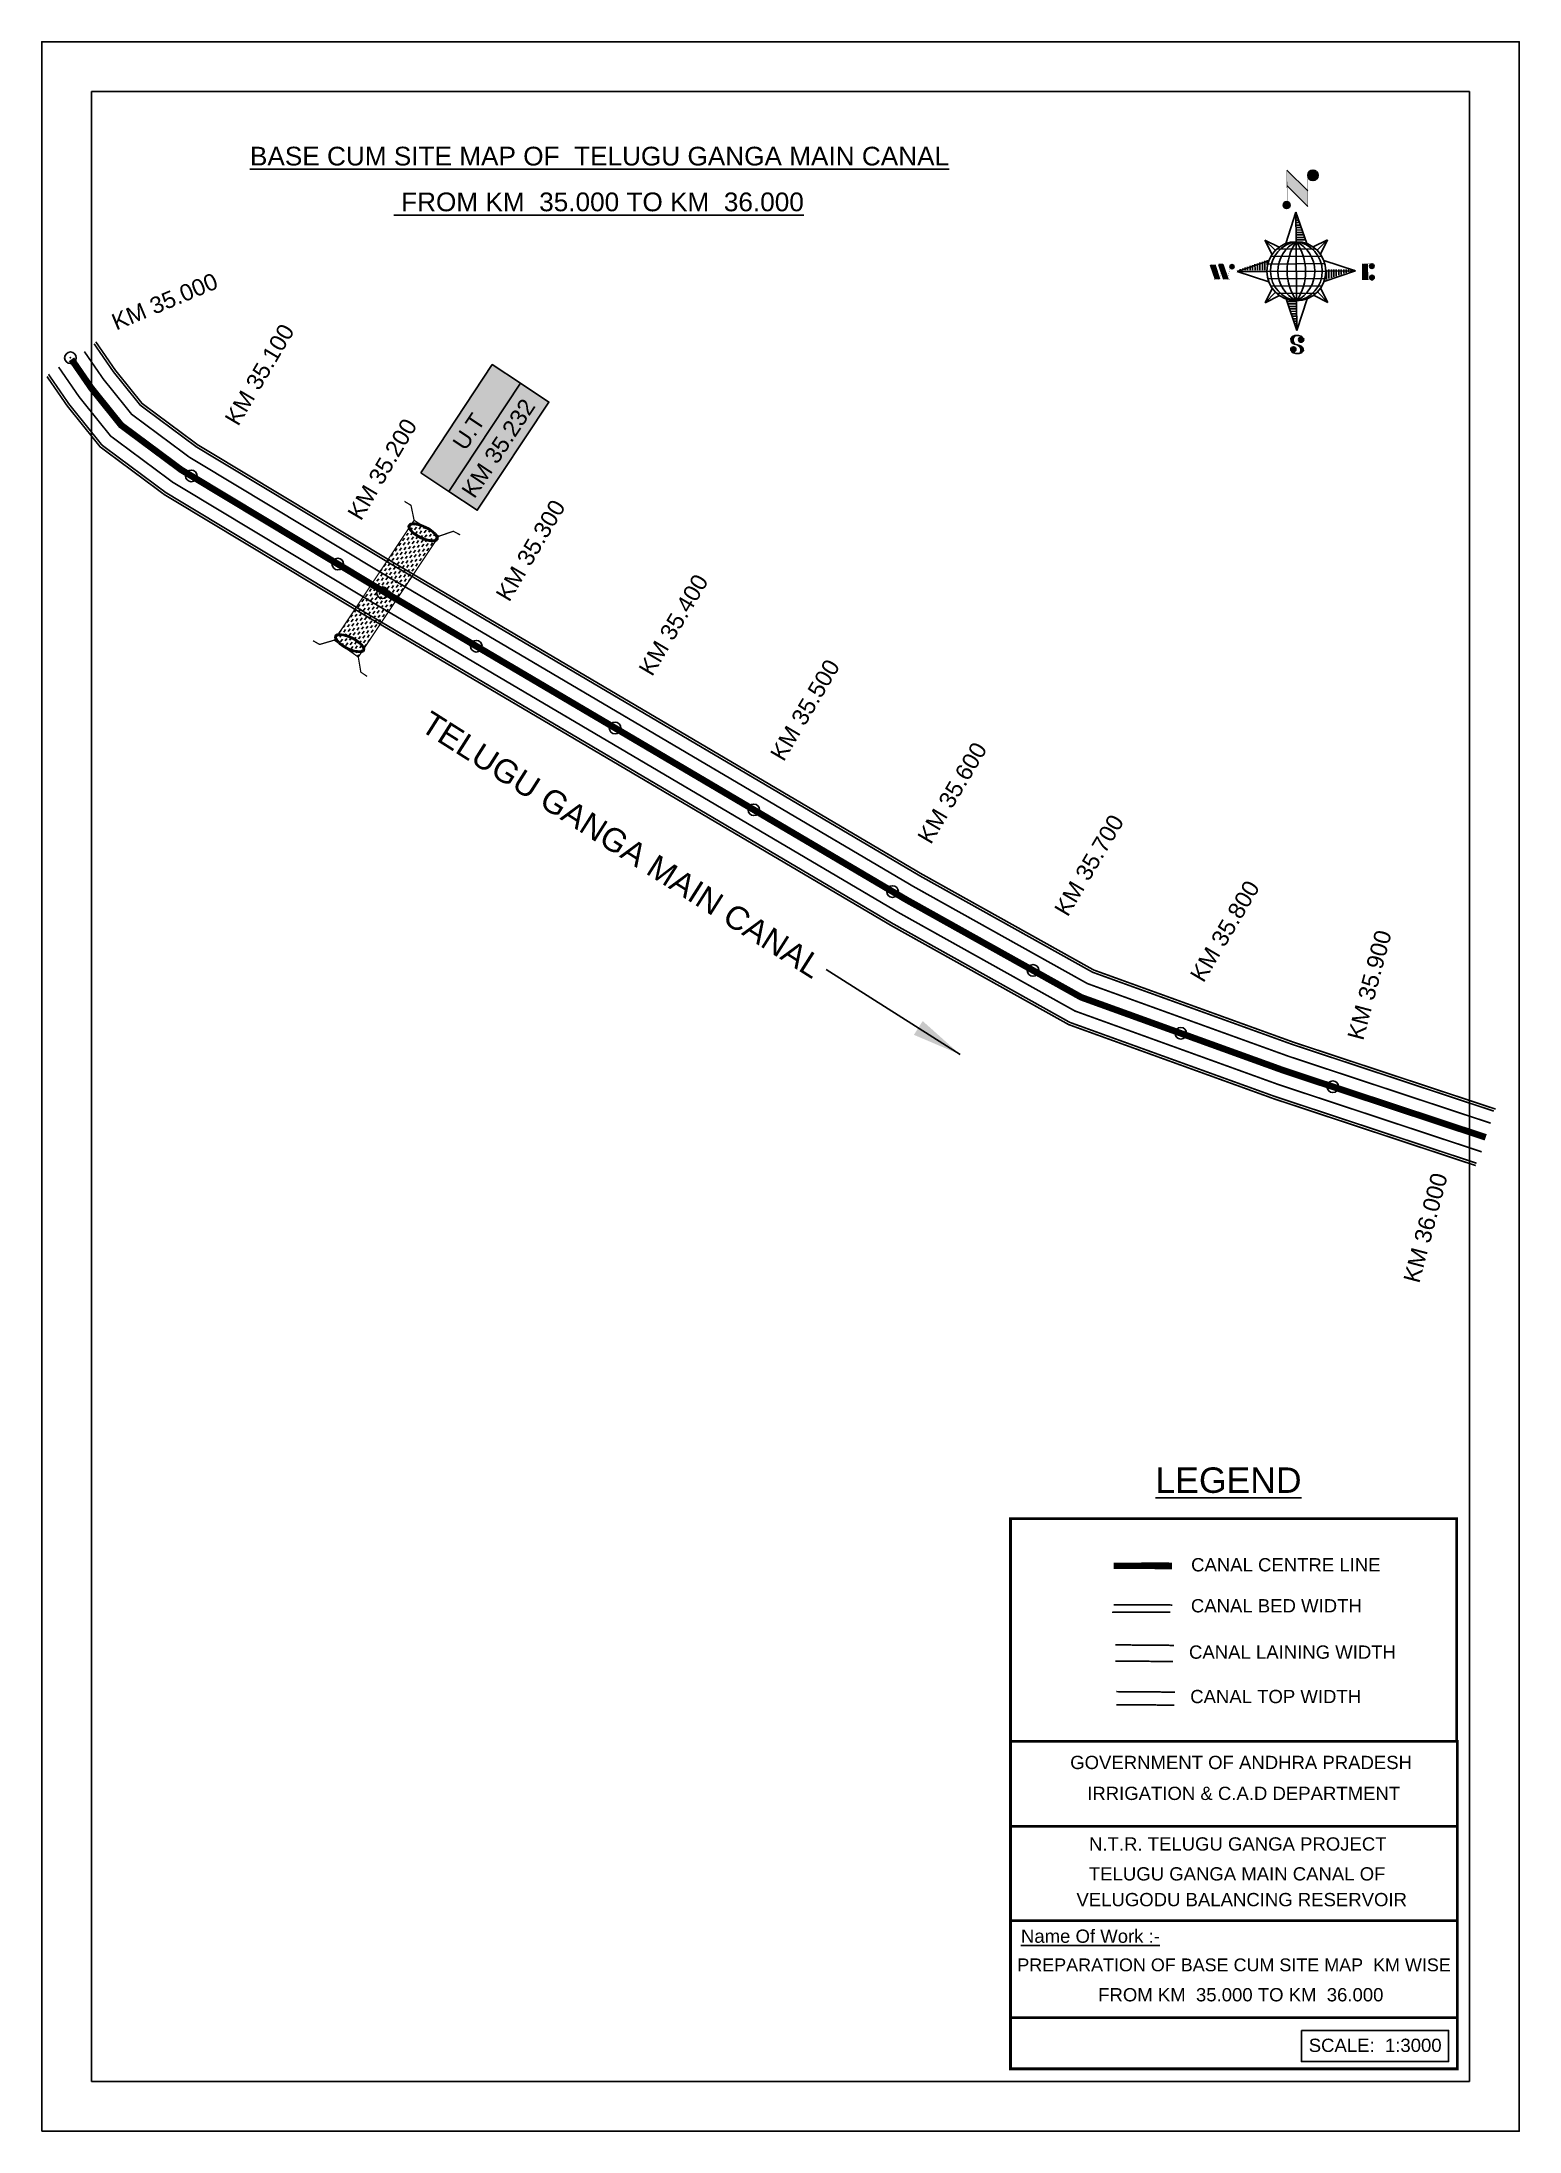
# Model space of a CAD drawing. Header units: inches. Extents: x 257615 to 258506, y 1726816 to 1728076.
import ezdxf

# ---------------------------------------------------------------- set-up
doc = ezdxf.new("R2010")
doc.units = ezdxf.units.IN
doc.header["$MEASUREMENT"] = 0
doc.header["$PDMODE"] = 32
doc.header["$PDSIZE"] = 7
doc.linetypes.add('ACAD_ISO02W100', pattern=[15, 12, -3])
for name, color, linetype in [('AQUADUCT', 1, 'Continuous'), ('bed with', 5, 'Continuous'), ('bord', 1, 'Continuous'), ('canal', 1, 'Continuous'), ('chainage', 7, 'Continuous'), ('FRAME 025', 7, 'Continuous'), ('laying', 4, 'Continuous'), ('lining', 4, 'Continuous'), ('STREAM', 4, 'Continuous'), ('Stu coo', 3, 'Continuous'), ('TEXT', 7, 'Continuous'), ('top of bund', 1, 'Continuous'), ('UT', 173, 'ACAD_ISO02W100'), ('V', 6, 'Continuous'), ('ZSTU', 7, 'Continuous')]:
    doc.layers.add(name, color=color, linetype=linetype)
doc.styles.get("Standard").update_dxf_attribs({"font": 'arial.ttf'})
doc.dimstyles.get("Standard").update_dxf_attribs({"dimtxt": 0.18, "dimasz": 0.18, "dimexe": 0.18, "dimexo": 0.0625, "dimgap": 0.09, "dimtad": 0, "dimtih": 1, "dimtoh": 1, "dimdec": 4, "dimzin": 0, "dimdsep": 46, "dimtxsty": 'Standard', "dimcen": 0.09, "dimadec": 0, "dimazin": 0, "dimtfac": 1, "dimtdec": 4, "dimtofl": 0, "dimtmove": 0, "dimatfit": 3, "dimfxl": 1, "dimtolj": 1, "dimtzin": 0, "dimarcsym": 0})
pattern_1 = [(267.2971131487395, (-8720374.9383359, 50637915.13839893), (10.53672553373347, -0.4974314379093613), [])]
pattern_2 = [(357.2971131487395, (-8720374.9383359, 50637915.13839893), (0.4974314379093601, 10.53672553373348), [])]

# ---------------------------------------------------------------- blocks, each defined once
blk = doc.blocks.new('GGF')
at = {"layer": 'STREAM'}
h = blk.add_hatch(dxfattribs=at)
h.set_pattern_fill('DASH', color=256, scale=10, angle=-6.082734917303942, style=0)
h.set_pattern_definition([(353.9172650826961, (-115347.3726237068, 1016.387648081312), (1.375417949938526, 1.110506849590268), [1.25, -1.25])])
h.paths.add_polyline_path([(406186.8358267642, 1485623.894007653), (406186.3350356966, 1485618.16585714), (406185.8342446289, 1485612.437706626), (406242.6024607782, 1485608.895201602), (406242.8636284556, 1485614.639267362), (406243.1247961327, 1485620.383333121)])
at = {"layer": 'laying', "linetype": 'ByBlock', "extrusion": (0, 0, -1)}
for centre in [(406188.8340515448, 1485618.100544371), (406240.8092758137, 1485614.964376942)]:
    blk.add_ellipse(centre, major_axis=(0.4022038884711088, -6.365555352701567), ratio=0.3887167828476952, dxfattribs=at)
at = {"layer": 'laying', "linetype": 'ByBlock'}
for points in [[(406189.2044231551, 1485612.238788546), (406189.1301593552, 1485612.234096231), (406189.0528622998, 1485612.245618227), (406188.8631006061, 1485612.324588027), (406188.7519765225, 1485612.394145026), (406188.5122836892, 1485612.610022701), (406188.3845252309, 1485612.755754402), (406187.9901122551, 1485613.318903608), (406187.7273521348, 1485613.85898441), (406187.2895556467, 1485615.151754198), (406187.1131680161, 1485615.903753204), (406186.8806331598, 1485617.489787864), (406186.8243655579, 1485618.323341603), (406186.8412834518, 1485619.932858505), (406186.9146281564, 1485620.708349793), (406187.1740924141, 1485622.067517512), (406187.3614922329, 1485622.65073727), (406187.7140922088, 1485623.356040432), (406187.8630650354, 1485623.567618286), (406188.1141012118, 1485623.821781273), (406188.2175726035, 1485623.889167762), (406188.3951326545, 1485623.961233407), (406188.4694103668, 1485623.970225642), (406188.6399464445, 1485623.94807565), (406188.7398646418, 1485623.913414563), (406188.9754422541, 1485623.761023998), (406189.1085637353, 1485623.642922326), (406189.3815283708, 1485623.318037364), (406189.5211763898, 1485623.111945711), (406189.9516964495, 1485622.33059618), (406190.2214699374, 1485621.608086816), (406190.6248590543, 1485619.961048005), (406190.7595287117, 1485619.037350996), (406190.8632364098, 1485617.186895084), (406190.8321935693, 1485616.26108243), (406190.6143732872, 1485614.607066808), (406190.4262052957, 1485613.879561222), (406190.055177624, 1485613.01905299), (406189.9016287614, 1485612.765040143), (406189.6325239488, 1485612.445281366), (406189.5169377527, 1485612.35368761), (406189.3392356181, 1485612.260876767), (406189.2716159608, 1485612.243034084), (406189.2044231551, 1485612.238788546)], [(406241.179647424, 1485609.102621116), (406241.1053836241, 1485609.097928802), (406241.0280865688, 1485609.109450798), (406240.838324875, 1485609.188420597), (406240.7272007914, 1485609.257977597), (406240.4875079581, 1485609.473855271), (406240.3597494998, 1485609.619586973), (406239.965336524, 1485610.182736179), (406239.7025764037, 1485610.722816981), (406239.2647799156, 1485612.015586769), (406239.088392285, 1485612.767585774), (406238.8558574287, 1485614.353620435), (406238.7995898268, 1485615.187174174), (406238.8165077207, 1485616.796691076), (406238.8898524253, 1485617.572182364), (406239.149316683, 1485618.931350083), (406239.3367165019, 1485619.514569841), (406239.6893164777, 1485620.219873002), (406239.8382893043, 1485620.431450857), (406240.0893254807, 1485620.685613844), (406240.1927968724, 1485620.753000333), (406240.3703569234, 1485620.825065977), (406240.4446346357, 1485620.834058213), (406240.6151707135, 1485620.811908221), (406240.7150889107, 1485620.777247134), (406240.950666523, 1485620.624856569), (406241.0837880042, 1485620.506754897), (406241.3567526398, 1485620.181869935), (406241.4964006587, 1485619.975778282), (406241.9269207185, 1485619.194428751), (406242.1966942063, 1485618.471919387), (406242.6000833233, 1485616.824880576), (406242.7347529806, 1485615.901183567), (406242.8384606787, 1485614.050727655), (406242.8074178382, 1485613.124915001), (406242.5895975561, 1485611.470899379), (406242.4014295646, 1485610.743393793), (406242.0304018929, 1485609.882885561), (406241.8768530303, 1485609.628872714), (406241.6077482177, 1485609.309113937), (406241.4921620216, 1485609.21752018), (406241.314459887, 1485609.124709338), (406241.2468402297, 1485609.106866655), (406241.179647424, 1485609.102621116)]]:
    blk.add_open_spline(points, degree=3, knots=[0, 0, 0, 0, 0.1890722348827286, 0.1890722348827286, 0.3781444697654573, 0.3781444697654573, 0.567216704648186, 0.567216704648186, 0.9642381621637766, 0.9642381621637766, 1.361259619679367, 1.361259619679367, 1.758281077194958, 1.758281077194958, 2.155302534710549, 2.155302534710549, 2.552323992226139, 2.552323992226139, 2.807761081817867, 2.807761081817867, 3.012439963152372, 3.012439963152372, 3.217118844486876, 3.217118844486876, 3.421797725821381, 3.421797725821381, 3.626476607155885, 3.626476607155885, 3.831155488490389, 3.831155488490389, 4.280922883927905, 4.280922883927905, 4.730690279365422, 4.730690279365422, 5.180457674802938, 5.180457674802938, 5.630225070240454, 5.630225070240454, 5.896844194109022, 5.896844194109022, 6.112115499412711, 6.112115499412711, 6.283185307179586, 6.283185307179586, 6.283185307179586, 6.283185307179586], dxfattribs=at)
at = {"layer": 'UT', "ltscale": 0.2, "const_width": 0.4999999999999999}
for points in [[(406181.0067191261, 1485605.627956516), (406181.2043290924, 1485608.621441158), (406185.8342446289, 1485612.437706626), (406186.3350356966, 1485618.16585714), (406186.8358267643, 1485623.894007653), (406182.485284513, 1485628.02592998), (406182.4731358847, 1485631.025905382)], [(406186.8358267643, 1485623.894007653), (406243.1247961327, 1485620.383333121)], [(406247.6637609265, 1485627.388723734), (406247.5913202798, 1485624.389598469), (406243.1247961327, 1485620.383333121), (406242.8636284556, 1485614.639267362), (406242.6024607783, 1485608.895201602), (406247.1217425518, 1485604.948545771), (406247.2591485833, 1485601.95169416)], [(406185.8342446289, 1485612.437706626), (406242.6024607783, 1485608.895201602)]]:
    blk.add_lwpolyline(points, dxfattribs=at)
blk = doc.blocks.new('*X3')
at = {"color": 0, "linetype": 'Continuous'}
for p, q in [((6321.563175437702, 239.2074203663178), (6322.581924588794, 240.2261695174094)), ((6321.571094283617, 239.3921159075293), (6322.524536642279, 240.3455582661906)), ((6321.579013129532, 239.5768114487408), (6322.467148695763, 240.4649470149719)), ((6321.586931975447, 239.7615069899523), (6322.409760749248, 240.5843357637531)), ((6321.594850821361, 239.9462025311638), (6322.352372802732, 240.7037245125344)), ((6321.602769667276, 240.1308980723753), (6322.294984856217, 240.8231132613157)), ((6321.610688513191, 240.3155936135868), (6322.322610836808, 241.0275159372032)), ((6321.618607359106, 240.5002891547983), (6322.339575221931, 241.2212570176224)), ((6321.670405508729, 239.1378737420482), (6322.639312535309, 240.1067807686281)), ((6321.756101028845, 239.046792566867), (6322.694551492757, 239.9852430307802)), ((6321.767025283511, 240.8254837745006), (6322.356539607053, 241.4149980980416)), ((6321.841796548961, 238.9557113916858), (6322.784401525116, 239.8983163678416)), ((6321.927492069076, 238.8646302165046), (6322.874251557474, 239.8113897049031)), ((6322.013187589191, 238.7735490413234), (6322.964101589832, 239.7244630419646)), ((6322.075863133939, 241.3110983202248), (6322.373503992176, 241.6087391784607)), ((6322.098883109306, 238.6824678661422), (6323.053951622191, 239.637536379026)), ((6322.184578629423, 238.591386690961), (6323.143801654548, 239.5506097160875)), ((6322.270274149538, 238.5003055157798), (6323.233651686906, 239.463683053149)), ((6322.405772691616, 238.4590273625623), (6323.316199320379, 239.3694539913255)), ((6322.536564177177, 238.4130421528257), (6323.436926723143, 239.3134046987925)), ((6322.667355662737, 238.3670569430892), (6323.557654125907, 239.2573554062594)), ((6322.798147148297, 238.3210717333527), (6323.67838152867, 239.2013061137264)), ((6322.928938633857, 238.2750865236161), (6323.799108931434, 239.1452568211934)), ((6323.059730119417, 238.2291013138795), (6323.919836334197, 239.0892075286604)), ((6323.190521604977, 238.183116104143), (6324.040563736961, 239.0331582361274)), ((6323.334898284248, 238.1507160881169), (6324.161291139725, 238.9771089435944)), ((6323.500484499982, 238.1395256085544), (6324.282018542488, 238.9210596510615)), ((6323.666070715716, 238.1283351289918), (6324.389078986148, 238.8513433994243)), ((6323.83165693145, 238.1171446494292), (6324.558435473549, 238.8439231915289)), ((6324.097210919775, 238.2059219424567), (6324.727791960951, 238.8365029836336)), ((6324.341779298861, 238.2737136262468), (6324.897148448353, 238.8290827757383)), ((6324.586347677948, 238.341505310037), (6325.066504935754, 238.821662567843)), ((6324.830916057034, 238.4092969938271), (6325.235861423155, 238.8142423599477)), ((6325.075484436121, 238.4770886776172), (6325.405217910557, 238.8068221520524)), ((6325.401209342145, 238.6260368883443), (6325.574574397958, 238.7994019441571))]:
    blk.add_line(p, q, dxfattribs=at)
blk = doc.blocks.new('*X2')
at = {"color": 0, "linetype": 'Continuous'}
for p, q in [((6324.425409812192, 240.3018877878409), (6324.530098087213, 240.4065760628617)), ((6324.560821561592, 240.2605228419445), (6324.762767368324, 240.4624686486762)), ((6324.696233310992, 240.2191578960481), (6324.995436649435, 240.5183612344908)), ((6324.831645060392, 240.1777929501517), (6325.228105930546, 240.5742538203053)), ((6324.967056809793, 240.1364280042552), (6325.451206401633, 240.6205775960956)), ((6325.102468559193, 240.0950630583588), (6325.626700194168, 240.619294693334)), ((6325.231508829004, 240.0473266328736), (6325.802193986703, 240.6180117905725)), ((6325.335045025791, 239.9740861343645), (6325.976788801136, 240.6158299097086)), ((6325.438581222579, 239.9008456358553), (6326.100204563527, 240.5624689768027)), ((6325.542117419366, 239.8276051373462), (6326.223620325917, 240.5091080438968)), ((6325.645653616154, 239.754364638837), (6326.347036088308, 240.455747110991)), ((6325.749189812941, 239.6811241403279), (6326.470451850699, 240.4023861780851)), ((6325.852726009729, 239.6078836418188), (6326.593867613089, 240.3490252451792)), ((6325.951486090436, 239.5298670272285), (6326.71728337548, 240.2956643122733)), ((6326.036566250415, 239.4381704919113), (6326.840699137871, 240.2423033793674)), ((6326.121646410395, 239.346473956594), (6326.964114900262, 240.1889424464615)), ((6326.206726570374, 239.2547774212767), (6327.055858370612, 240.1039092215148)), ((6326.291806730354, 239.1630808859595), (6327.135785134496, 240.0070592901021)), ((6326.376886890333, 239.0713843506422), (6327.21571189838, 239.9102093586895)), ((6326.461967050313, 238.9796878153249), (6327.295638662264, 239.8133594272769)), ((6326.547047210292, 238.8879912800077), (6327.375565426148, 239.7165094958642)), ((6326.632127370272, 238.7962947446904), (6327.455492190032, 239.6196595644516)), ((6326.717207530251, 238.7045982093731), (6327.535418953916, 239.5228096330389)), ((6326.788410008449, 236.4777036487165), (6327.354219516036, 237.0435131563033)), ((6326.792225928501, 238.6028399123283), (6327.6153457178, 239.4259597016263)), ((6326.838137672734, 238.4719749612643), (6327.695272481684, 239.3291097702136)), ((6326.884049416966, 238.3411100102004), (6327.775199245568, 239.2322598388009)), ((6326.916746160023, 236.7828164955863), (6327.582476853365, 237.4485471889285)), ((6326.9299611612, 238.2102450591364), (6327.853734496604, 239.1340183945408)), ((6326.975872905432, 238.0793801080725), (6327.849127438164, 238.952634640804)), ((6327.003134980726, 237.9298654880686), (6327.844520379724, 238.7712508870673)), ((6327.012515933215, 237.7624697452613), (6327.839913321284, 238.5898671333306)), ((6327.021896885704, 237.5950740024541), (6327.835306262844, 238.4084833795939)), ((6327.031277838193, 237.4276782596467), (6327.830699204404, 238.2270996258572)), ((6327.040658790683, 237.2602825168395), (6327.826092145964, 238.0457158721205)), ((6327.045082311595, 237.087929342456), (6327.810734190693, 237.8535812215537))]:
    blk.add_line(p, q, dxfattribs=at)
blk = doc.blocks.new('H')
at = {"layer": 'bord', "extrusion": (0.0004278845142637609, 0.00479197890903182, 0.9999884268595202)}
h = blk.add_hatch(dxfattribs=at)
h.set_pattern_fill('LINE', color=8, scale=84.38768555040302, angle=-2.702886851260515, style=0)
h.set_pattern_definition(pattern_2)
h.paths.add_polyline_path([(-492.4668010775931, 785.5898788240738, -0.090992046448718), (-447.9625593584497, 775.2324968557805), (-486.4976985411486, 912.0312741750386)])
h = blk.add_hatch(dxfattribs=at)
h.set_pattern_fill('LINE', color=8, scale=84.38768555040302, angle=-92.70288685126052, style=0)
h.set_pattern_definition(pattern_1)
h.paths.add_polyline_path([(-624.8772989658173, 665.1175860036165, -0.09099204644210665), (-614.5199170010164, 709.6218277204316), (-751.3186943142209, 671.0866885515861)])
h = blk.add_hatch(dxfattribs=at)
h.set_pattern_fill('LINE', color=8, scale=84.38768555040302, angle=-92.70288685126052, style=0)
h.set_pattern_definition(pattern_1)
h.paths.add_polyline_path([(-245.5531129193259, 647.210278397426), (-371.9945082624909, 653.17938094493, -0.09099204644878103), (-382.3518902289215, 608.6751392250881)])
h = blk.add_hatch(dxfattribs=at)
h.set_pattern_fill('LINE', color=8, scale=84.38768555040302, angle=-2.702886851260515, style=0)
h.set_pattern_definition(pattern_2)
h.paths.add_polyline_path([(-504.4050061509479, 532.7070881242398, -0.090992046448718), (-548.909247870557, 543.064470092766), (-510.3741086877417, 406.2656927765347)])
at = {"layer": 'bord', "extrusion": (0.0004278845142637604, 0.00479197890903182, 0.9999884268595203)}
for p, q in [((-516.2384251924814, 1087.08582315594, -1217.145331720205), (-431.5311611755169, 993.9857607749291, -1216.735438367611)), ((-519.3860571105615, 1020.408509141766, -1216.824464901347), (-434.678793075087, 927.3084467682056, -1216.414571548796)), ((-538.2690597721958, 773.6536562892143, -1215.633927328097), (-487.0181812191731, 906.212239655666, -1216.291082326422)), ((-487.0181812191731, 906.212239655666, -1216.291082326422), (-492.9870239489828, 779.7722960542887, -1215.682623766277)), ((-487.0181812191731, 906.212239655666, -1216.291082326422), (-448.4827650671941, 769.4150330077391, -1215.652034309381)), ((-626.736305744329, 793.7732813858893, -1215.692487060367), (-566.811349663476, 760.1895317081362, -1215.557193835181)), ((-626.736305744329, 793.7732813858893, -1215.692487060367), (-584.1428260545363, 746.9596384149045, -1215.486379775655)), ((-598.946746484784, 730.9517588270828, -1215.4033350249), (-626.736305744329, 793.7732813858893, -1215.692487060367)), ((-421.3357812265749, 753.3219341966324, -1215.586531535218), (-358.5136001041974, 781.1110481221694, -1215.746578873753)), ((-358.5136001041974, 781.1110481221694, -1215.746578873753), (-405.3276889660046, 738.5181495659053, -1215.522440984547)), ((-358.5136001041974, 781.1110481221694, -1215.746578873753), (-392.0976094479556, 721.1868434431963, -1215.445049781629)), ((-864.6667208376457, 700.9117660832126, -1215.145683569252), (-846.8602190883248, 637.7003116968554, -1214.850391321915)), ((-846.885899517627, 700.0723706756253, -1215.149269383754), (-829.079397758178, 636.8609162860084, -1214.853977136408)), ((-829.1050781964441, 699.2329752675723, -1215.152855198257), (-811.2985764592304, 636.0215208844747, -1214.857562950931)), ((-829.1050781964441, 699.2329752675723, -1215.152855198257), (-811.3242568973801, 698.393579858588, -1215.156441012743)), ((-811.3242568973801, 698.393579858588, -1215.156441012743), (-793.5177551378147, 635.1821254740935, -1214.861148765422)), ((-751.8386587080895, 665.2704204607289, -1215.023166955395), (-615.0399729244527, 703.8051171880215, -1215.266361263119)), ((-751.8386587080895, 665.2704204607289, -1215.023166955395), (-625.3972626964678, 659.3013864478562, -1215.048666080719)), ((-619.2784603905748, 614.0198538512923, -1214.834293591338), (-751.8386587080895, 665.2704204607289, -1215.023166955395)), ((-246.0730746499612, 641.3942844460253, -1215.12516345687), (-382.8717604242847, 602.859587718267, -1214.881969149149)), ((-378.6332729603746, 692.6448510554619, -1215.314036820931), (-246.0730746499612, 641.3942844460253, -1215.12516345687)), ((-372.5144706616993, 647.363318458898, -1215.099664331546), (-246.0730746499612, 641.3942844460253, -1215.12516345687)), ((-213.4791469212505, 669.2951450282708, -1215.272811938016), (-216.710715676134, 600.8397693103179, -1214.943388670676)), ((-197.1518122339039, 599.9164343632292, -1214.947333066632), (-193.9202434780891, 668.3718100786209, -1215.276756333961)), ((-639.398133254319, 525.5536567845847, -1214.401751538512), (-605.8141239105607, 585.4778614635579, -1214.703280630637)), ((-639.398133254319, 525.5536567845847, -1214.401751538512), (-592.5840443923953, 568.1465553403832, -1214.625889427719)), ((-576.5759521321743, 553.3427707091905, -1214.561798877043), (-639.398133254319, 525.5536567845847, -1214.401751538512)), ((-510.8935521394596, 400.4524652508553, -1213.857248085843), (-549.4289682914387, 537.2496718976181, -1214.496296102879)), ((-371.1754276144202, 512.8914235194679, -1214.455843351893), (-431.1003836950404, 546.475173198618, -1214.591136577086)), ((-371.1754276144202, 512.8914235194679, -1214.455843351893), (-413.7689073036308, 559.7050664918497, -1214.661950636613)), ((-398.9649868734996, 575.7129460782744, -1214.74499538736), (-371.1754276144202, 512.8914235194679, -1214.455843351893)), ((-459.6426735860878, 533.0110486173071, -1214.514403084168), (-510.8935521394596, 400.4524652508553, -1213.857248085843)), ((-504.9247094094171, 526.8924088519998, -1214.465706645989), (-510.8935521394596, 400.4524652508553, -1213.857248085843))]:
    blk.add_line(p, q, dxfattribs=at)
at = {"layer": 'bord', "color": 8, "linetype": 'ByBlock', "extrusion": (0.0004278845142637604, 0.00479197890903182, 0.9999884268595203)}
for p, q in [((-386.4701403837535, 711.3830894059502, -1215.400477790083), (-605.4730712235323, 721.7215742594562, -1215.35631111762)), ((-410.8462962137419, 744.2142448802479, -1215.547375515144), (-578.1125475389999, 752.110393114388, -1215.51364266185)), ((-492.9872379411827, 779.772306161467, -1215.682623723144), (-504.9247094094171, 526.8924088519998, -1214.465706645989)), ((-372.5145726100891, 647.3634304928128, -1215.099664824794), (-625.3973747401615, 659.3012845208868, -1215.048665544341)), ((-378.0217974673142, 615.9429816137999, -1214.946740470406), (-622.87451776542, 627.5017590741627, -1214.897360629442)), ((-375.037429585529, 679.1629559395369, -1215.250969739694), (-619.8901498829364, 690.7217333998997, -1215.201589898729)), ((-392.4388761268347, 584.9431407540105, -1214.792019251512), (-611.441806967312, 595.2816256079823, -1214.747852579053)), ((-419.7993998112506, 554.5543218990788, -1214.634687707282), (-587.06565113744, 562.4504701336846, -1214.600954853988))]:
    blk.add_line(p, q, dxfattribs=at)
at = {"layer": 'bord', "extrusion": (0.0004278845142637604, 0.00479197890903182, 0.9999884268595203)}
for points, const_width, elevation in [([(-522.0131121619479, 959.550775259228), (-515.7175743466119, 1092.906934415961)], 1.60540055982536, -1212.142843617219), ([(-434.158262363472, 933.1277235058805), (-427.8627245295095, 1066.483882669366)], 1.60540055982536, -1212.142843617219), ([(-870.0736340994383, 707.00824508073), (-846.3658724653925, 705.889038352192)], 0.6421602239301444, -1212.142843617219), ([(-828.5594987093612, 642.6768581911618), (-855.2307305332708, 643.935965762368)], 0.6421602239301444, -1212.142843617219), ([(-828.5594987093612, 642.676858191162), (-820.953748198869, 677.9586989512691)], 0.6421602239301444, -1212.142843617223), ([(-810.7786774830411, 641.8374531447001), (-784.1074456587239, 640.5783455765209)], 0.6421602239301444, -1212.142843617222), ([(-792.9978562549747, 640.9980480956772), (-781.589230506466, 693.9208092413096)], 0.6421602239301444, -1212.142843617218), ([(-222.7385766651839, 675.5731321041832), (-173.8413183107752, 673.2647682324088)], 0.7063762463231584, -1212.142843617221), ([(-194.785239975681, 644.8497587676384), (-185.0057882997701, 644.3880859934699)], 0.7063762463231584, -1212.14284361722), ([(-177.0730277270245, 604.8086065300355), (-225.9702860934822, 607.1169704015771)], 0.7063762463231584, -1212.142843617222)]:
    blk.add_lwpolyline(points, dxfattribs=dict(at, const_width=const_width, elevation=elevation))
for points, const_width, elevation in [([(-413.6616245851993, 1073.140134249887, 1), (-397.6117714248124, 1057.729118476532, 1)], 22.25077962579039, -1212.14284361722), ([(-530.3419430367337, 949.5474510251247, 1), (-519.6420409089901, 939.2734405104861, 1)], 14.83385308386026, -1212.142843617223), ([(-775.9087905502321, 696.5833098740303, 1), (-769.4888492682775, 690.418903565154, 1)], 8.900311850316152, -1212.142843617216), ([(-177.8339587833615, 666.8757400336997, 1), (-170.7720233739972, 660.0948930920731, 1)], 9.790343035347762, -1212.142843617223), ([(-180.1423226412179, 617.9784816729323, 1), (-173.0803872516442, 611.1976347345654, 1)], 9.790343035347762, -1212.142843617219), ([(-489.8397168474219, 361.7280028313068, 1), (-498.0671858660056, 369.1142257457323, 1)], 11.05656073458609, -1212.142843617215), ([(-525.1949096693778, 321.5505605205689, 1), (-533.4223786795214, 328.9367834347616, 1)], 11.05656073458609, -1212.142843617218)]:
    blk.add_lwpolyline(points, format="xyb", close=True, dxfattribs=dict(at, const_width=const_width, elevation=elevation))
for points, elevation in [([(-537.0436544864716, 317.3909783906986), (-530.686771839954, 310.4778530870033), (-519.7848077441001, 306.8033377354246), (-504.8555995545785, 306.8996049665207), (-493.8614930827366, 309.9751672386152), (-486.3299612487816, 317.6739007300386), (-486.5193926708707, 325.7780890813514), (-490.6180678635317, 333.2605072774198), (-493.5031616341619, 336.2254691210802), (-502.816804350885, 340.8534958871466), (-522.4580017436219, 347.2728260433129), (-530.4257294404489, 351.5824209563287), (-533.6858260648524, 354.5525017987891), (-537.4013079778782, 362.629807892173), (-536.9549017110166, 373.3508360361672), (-530.0284934418471, 380.6827556172281), (-520.0052991440441, 384.0716307398478), (-503.5000552259427, 384.2213990291513), (-492.5323047870551, 379.8708521119993), (-487.1463343054379, 373.2710396641844)], -1212.142843617219), ([(-522.4539065143929, 347.5728294925347), (-526.1949835211592, 353.7751140225195), (-527.7518298353394, 360.6227161141025), (-527.9156661629893, 370.6019260344024), (-525.8991041315983, 375.4503632916039), (-521.3202371541029, 381.1640017041664), (-514.5251386848048, 384.3718976443916)], -1212.142843617221), ([(-504.8555995545785, 306.8996049665207), (-499.0047943263154, 312.3708361831504), (-496.9585419834797, 319.3942984564654), (-497.4612851235933, 326.5275708001649), (-501.2415295758961, 335.3559093211365), (-509.2361390522836, 343.1915685721062)], -1212.142843617219)]:
    blk.add_lwpolyline(points, dxfattribs=dict(at, elevation=elevation))
for centre, radius in [((-405.6366979898718, 1065.434626361347, -1212.142843617228), 22.25077962579068), ((-524.9919919744626, 944.4104457636145, -1212.142843617225), 14.83385308386045), ((-498.4359036135794, 659.1484834742021, -1212.142843617229), 126.5822129822759), ((-772.6988199003781, 693.5011067149355, -1212.142843617225), 8.900311850316273), ((-174.3029910778062, 663.4853165630027, -1212.142843617225), 9.7903430353479), ((-176.6113549475952, 614.5880582008385, -1212.142843617227), 9.7903430353479), ((-493.9534513636986, 365.4211142832808, -1212.142843617226), 11.05656073458623), ((-529.3086441806488, 325.2436719765011, -1212.142843617227), 11.05656073458623)]:
    blk.add_circle(centre, radius, dxfattribs=at)
at = {"layer": 'bord', "color": 8, "linetype": 'ByBlock', "extrusion": (0.0004278845142637604, 0.00479197890903182, 0.9999884268595203)}
for centre, radius, start, end in [((-481.5018944916621, 658.3490694805806, -1212.142843617225), 127.7124113124745, 94.925359787212, 259.6690604518324), ((-436.7958279077627, 656.2386032006533, -1212.142843617224), 140.8227119427793, 113.2864437035868, 241.3079765329169), ((-315.8862391595549, 650.5307512261786, -1212.142843617227), 222.3100112361417, 142.5891607921548, 212.0052594442485), ((-560.0761933124097, 662.0583738566748, -1212.142843617224), 140.8227119427793, 293.2864437035868, 61.30797653291689), ((-680.9857820597445, 667.7662258302183, -1212.142843617228), 222.3100112361417, 322.5891607921548, 32.00525944424854), ((-515.3701267285685, 659.9479075753505, -1212.142843617227), 127.7124113124745, 274.925359787212, 79.66906045183244)]:
    blk.add_arc(centre, radius, start, end, dxfattribs=at)
at = {"layer": 'bord', "extrusion": (0.0004278845142637604, 0.00479197890903182, 0.9999884268595203)}
for points in [[(-515.7175743148887, 1092.906934417125, -1212.142843617227), (-431.0104934413977, 999.8058030862261, -1212.142843617227), (-518.8653432401063, 1026.22885483189, -1212.142843617227), (-434.1582623484545, 933.1277235084416, -1212.142843617227)], [(-864.1466936911305, 706.7284433981881, -1212.142843617225), (-846.3658724649268, 705.889038353589, -1212.142843617225), (-846.34031992468, 643.5162632348297, -1212.142843617225), (-828.5594986876497, 642.6768581867381, -1212.142843617225)], [(-828.5850512369768, 705.049633307593, -1212.142843617229), (-810.804230031204, 704.2102282608984, -1212.142843617229), (-810.778677482168, 641.8374531481927, -1212.142843617229), (-792.9978562541016, 640.9980480994025, -1212.142843617229)], [(-193.4002216503151, 674.1881137788835, -1212.142843617225), (-196.6319310673212, 605.7319520774413, -1212.142843617225), (-212.9591249906118, 675.1114593302475, -1212.142843617225), (-216.1908344065701, 606.6552976257785, -1212.142843617225)]]:
    blk.add_solid(points, dxfattribs=at)
at = {"layer": 'bord', "extrusion": (0.0004278845142637604, 0.00479197890903182, 0.9999884268595203), "xscale": 7.977342409717546, "yscale": 7.977342408231451, "zscale": 7.977342408476333, "rotation": 138.0840426661453}
for name, p in [('*X2', (38300.50170925955, -31929.38484708802, -1212.14284361722)), ('*X3', (38314.39702652739, -31950.87734303279, -1212.142843617221))]:
    blk.add_blockref(name, p, dxfattribs=at)

msp = doc.modelspace()

# ---------------------------------------------------------------- hatches: boundary and pattern name
at = {"layer": 'ZSTU'}
h = msp.add_hatch(color=135, dxfattribs=at)
h.set_gradient(color1=(141, 177, 78), color2=(107, 135, 59), one_color=1, tint=0.3799999952316284, name='CYLINDER')
h.paths.add_polyline_path([(257843.5123713498, 1727816.351136894), (257860.5784667128, 1727805.057588767), (257903.7390983896, 1727870.351812617), (257886.6730030273, 1727881.645360745)])
h.paths.add_polyline_path([(257871.1014248104, 1727825.167673517), (257886.3265228091, 1727848.174878289), (257873.6041557743, 1727856.593949045), (257858.3790577758, 1727833.586744273)], flags=24)
h = msp.add_hatch(color=252, dxfattribs=at)
h.set_gradient(color1=(167, 88, 159), color2=(127, 67, 121), one_color=1, tint=0.3799999952316284, name='CYLINDER')
h.paths.add_polyline_path([(257920.8051937514, 1727859.058264489), (257903.7390983895, 1727870.351812617), (257860.5784667128, 1727805.057588766), (257877.6445620756, 1727793.764040638)])
h.paths.add_polyline_path([(257876.7241141889, 1727796.651580575), (257916.8299848974, 1727857.257034806), (257904.0478884402, 1727865.715631716), (257863.9420177317, 1727805.110177486)], flags=24)

# ---------------------------------------------------------------- linework, layer by layer
at = {"linetype": 'ByBlock'}
for points in [[(257615.0011664813, 1726816.310210743), (257615.0011664813, 1728076.310210743), (258506.0011664813, 1728076.310210743), (258506.0011664813, 1726816.310210743)], [(258476.0011664813, 1728046.310210743), (258476.0011664813, 1726846.310210743), (257645.0011664813, 1726846.310210743), (257645.0011664813, 1728046.310210743)]]:
    msp.add_lwpolyline(points, close=True, dxfattribs=at)
for p in [(257632.2826770546, 1727885.744561465), (257705.1610706255, 1727814.540817039), (257793.503645761, 1727761.375116356), (257877.0546724929, 1727711.824683378), (257960.736410708, 1727662.493696267), (258044.418148923, 1727613.162709156), (258128.099887138, 1727563.831722046), (258212.8149027616, 1727516.302029739), (258301.9368752482, 1727478.384544665), (258393.5702531793, 1727446.166852538)]:
    msp.add_point(p)
at = {"color": 2}
msp.add_point((257820.466283529, 1727744.050652704), dxfattribs=at)
at = {"layer": 'bed with', "const_width": 1}
for points in [[(257640.6620526596, 1727889.533942836), (257652.0763163038, 1727872.969525686), (257669.2054747782, 1727851.671867396), (257704.0479317861, 1727825.773191809), (257822.2295869163, 1727754.649948081), (258140.8916815045, 1727566.796349242), (258245.6188555951, 1727508.361916699), (258367.0184422345, 1727464.485731679), (258488.7806474244, 1727424.193423925)], [(257625.1572071178, 1727880.135508041), (257637.5522507542, 1727862.147779723), (257656.5510922798, 1727838.525438012), (257693.9586352719, 1727810.720113599), (257812.9669801417, 1727739.099357327), (258131.8848855535, 1727551.094956166), (258238.0837114629, 1727491.83938871), (258361.0981248235, 1727447.379573729), (258483.3726377918, 1727406.917738307)], [(258296.7158735674, 1727133.623966326), (258293.5681781631, 1727133.666171788), (258261.4089374053, 1727133.643596819)], [(258295.5954194124, 1727129.218708406), (258293.5400990354, 1727129.246266902), (258260.747764161, 1727129.223247516), (258260.5113108021, 1727129.232414761)]]:
    msp.add_lwpolyline(points, dxfattribs=at)
at = {"layer": 'canal', "color": 6, "const_width": 4}
for points in [[(258296.5592058649, 1727157.240651522), (258293.9576979738, 1727157.275533501), (258261.3627337381, 1727157.252652664)], [(258261.3627337381, 1727157.252652664), (258296.5592058649, 1727157.240651522)]]:
    msp.add_lwpolyline(points, dxfattribs=at)
at = {"layer": 'FRAME 025', "lineweight": -3, "const_width": 1.636994106223717}
for points in [[(258199.2018984396, 1727185.712970277), (258468.310063614, 1727185.712970277), (258468.310063614, 1727051.484616348), (258199.2018984396, 1727051.484616348)], [(258199.2018984397, 1727051.484616348), (258468.67559884, 1727051.484616348), (258468.67559884, 1726853.938716579), (258199.2018984397, 1726853.938716579)]]:
    msp.add_lwpolyline(points, close=True, dxfattribs=at)
for points in [[(258199.2018984397, 1727000.194374308), (258468.67559884, 1727000.194374308)], [(258199.2018984397, 1726943.330579397), (258468.67559884, 1726943.330579397)], [(258199.2018984397, 1726884.700076271), (258468.67559884, 1726884.700076271)]]:
    msp.add_lwpolyline(points, dxfattribs=at)
at = {"layer": 'lining', "const_width": 1}
for points in [[(257646.567051967, 1727894.182454854), (257658.0945755095, 1727877.453674565), (257674.4490034378, 1727857.119282887), (257708.2285795129, 1727832.010655157), (257826.0676836461, 1727761.093563035), (258144.6237792742, 1727573.302451346), (258248.7411528874, 1727515.208268075), (258369.4716124324, 1727471.573918675), (258490.6677940402, 1727431.468913674)], [(257619.007113839, 1727875.842677205), (257631.5339915485, 1727857.663630843), (257651.3075636202, 1727833.078022521), (257689.777987545, 1727804.482650251), (257809.1288834119, 1727732.655742374), (258128.1527877837, 1727544.588854063), (258234.9614141705, 1727484.993037333), (258358.6449546256, 1727440.291386733), (258480.2836055822, 1727400.039964286)], [(258262.429895798, 1727109.586952658), (258287.1377708738, 1727109.402615876), (258297.8180472874, 1727109.279977191)], [(258262.3918497744, 1727099.824105266), (258289.2431618352, 1727099.619087736), (258297.2859299894, 1727099.526669739)]]:
    msp.add_lwpolyline(points, dxfattribs=at)
at = {"layer": 'top of bund', "const_width": 1}
for points in [[(257647.5489896318, 1727895.401036976), (257659.2982273507, 1727878.350504341), (257675.4977091698, 1727858.208765985), (257709.0647090583, 1727833.258147826), (257826.835302992, 1727762.382286025), (258145.3701988281, 1727574.603671767), (258249.3656123459, 1727516.57753835), (258369.962246472, 1727472.991556074), (258491.831917359, 1727432.663686866)], [(257618.1352850086, 1727874.464304778), (257630.3303397073, 1727856.766801067), (257650.2588578882, 1727831.988539423), (257688.9418579997, 1727803.235157582), (257808.361264066, 1727731.367019383), (258127.4063682298, 1727543.287633642), (258234.3369547121, 1727483.623767058), (258358.154320586, 1727438.873749334), (258479.7790243599, 1727398.626942147)], [(258262.9558032675, 1727081.378918092), (258287.5382692872, 1727081.199009469), (258298.3752020155, 1727081.074577209)], [(258297.9466179418, 1727073.21980962), (258290.0311074354, 1727073.310769174), (258263.097713263, 1727073.513210828)]]:
    msp.add_lwpolyline(points, dxfattribs=at)
at = {"layer": 'V', "color": 6, "const_width": 4}
msp.add_lwpolyline([(257632.9029938138, 1727884.844355732), (257644.814283529, 1727867.558652704), (257662.878283529, 1727845.098652704), (257699.003283529, 1727818.246652704), (257817.598283529, 1727746.874652704), (258136.388283529, 1727558.945652704), (258241.851283529, 1727500.100652704), (258364.058283529, 1727455.932652704), (258485.8074272858, 1727415.644667106)], dxfattribs=at)
at = {"layer": 'V', "color": 0}
msp.add_lwpolyline([(258374.7012688309, 1726877.078200199), (258463.411403205, 1726877.078200199), (258463.411403205, 1726858.325723896), (258374.7012688309, 1726858.325723896)], close=True, dxfattribs=at)
at = {"layer": 'ZSTU', "color": 135}
msp.add_lwpolyline([(257843.51237135, 1727816.351136894), (257886.6730030273, 1727881.645360745), (257903.7390983894, 1727870.351812617), (257860.5784667128, 1727805.057588766)], close=True, dxfattribs=at)
at = {"layer": 'ZSTU', "color": 252}
msp.add_lwpolyline([(257860.5784667128, 1727805.057588766), (257903.7390983894, 1727870.351812617), (257920.8051937514, 1727859.058264489), (257877.6445620756, 1727793.764040638)], close=True, dxfattribs=at)

# ---------------------------------------------------------------- block references
at = {"layer": 'AQUADUCT', "color": 1, "xscale": 0.1408039184319789, "yscale": 0.1408039187081158, "zscale": 0.1408039184379445, "rotation": 3.078330572322649}
msp.add_blockref('H', (258446.7046603823, 1727849.864789298, 170.8847861942989), dxfattribs=at)
at = {"layer": 'laying', "color": 6, "linetype": 'ByBlock', "xscale": 1.539389527109647, "yscale": 1.539389526937157, "zscale": 1.539389526941385, "rotation": 59.89250726317009}
msp.add_blockref('GGF', (1922547.538858281, 39604.16048061266), dxfattribs=at)

# ---------------------------------------------------------------- texts
at = {"layer": 'chainage', "color": 0}
for s, rotation, p in [('KM 35.000', 22.65501474167317, (257659.8614665788, 1727902.110360569)), ('KM 35.100', 59.43043392507797, (257733.4185388124, 1727844.008704551)), ('KM 35.200', 59.43043392507797, (257807.437869904, 1727786.963860298)), ('KM 35.300', 59.43043392507797, (257896.8958826833, 1727737.997075915)), ('KM 35.400', 59.43043392507797, (257983.05936062, 1727693.077451989)), ('KM 35.500', 59.43043392507797, (258062.3747696755, 1727641.751305385)), ('KM 35.600', 59.43043392507797, (258151.1525698641, 1727591.788773288)), ('KM 35.700', 59.43043392507797, (258233.7057415421, 1727548.141458864)), ('KM 35.800', 59.43043392507797, (258315.5648742011, 1727508.387205607)), ('KM 35.900', 75.15121522646326, (258411.853505941, 1727473.586954636)), ('KM 36.000', 75.15121522646326, (258445.6523760788, 1727327.176875656))]:
    msp.add_text(s, height=9.999999999999988, rotation=rotation, dxfattribs=at).set_placement(p)
at = {"layer": 'chainage', "color": 1}
msp.add_text('TELUGU GANGA MAIN CANAL', height=14.04243867787395, rotation=327.5871422381405, dxfattribs=at).set_placement((257842.3869080748, 1727661.557556495))
at = {"layer": 'chainage', "color": 0}
for s, height, p in [('%%ULEGEND', 15.33694249980499, (258286.6519419075, 1727201.257677005)), ('CANAL CENTRE LINE', 8, (258308.1286766944, 1727153.89592097)), ('CANAL BED WIDTH', 8, (258307.9991314062, 1727129.176865385)), ('CANAL LAINING WIDTH', 8, (258306.874806251, 1727101.233169924)), ('CANAL TOP WIDTH', 8, (258307.5897043227, 1727074.447987972)), ('GOVERNMENT OF ANDHRA PRADESH ', 8, (258235.2098730475, 1727034.690271288)), ('IRRIGATION & C.A.D DEPARTMENT', 8, (258245.451147772, 1727016.048676885)), ('N.T.R. TELUGU GANGA PROJECT', 8, (258246.5638778243, 1726985.535273174)), ('TELUGU GANGA MAIN CANAL OF', 8, (258246.492707882, 1726967.505066994)), (' VELUGODU BALANCING RESERVOIR', 8, (258235.8711937469, 1726951.985162265)), ('%%UName Of Work :-', 8, (258205.5100164139, 1726929.929376592)), ('PREPARATION OF BASE CUM SITE MAP  KM WISE', 7.742718181745905, (258203.3206839006, 1726912.746588031)), (' FROM KM  35.000 TO KM  36.000', 8, (258248.9780582251, 1726894.607583366)), ('SCALE:  1:3000', 8, (258379.0631184121, 1726864.113280478))]:
    msp.add_text(s, height=height, dxfattribs=at).set_placement(p)
at = {"layer": 'Stu coo', "color": 0}
for s, p in [('U.T', (257870.4486695247, 1727829.115758822)), ('KM 35.232', (257875.8556295035, 1727800.289570422))]:
    msp.add_text(s, height=9.999999999999996, rotation=56.50526232901937, dxfattribs=at).set_placement(p)
at = {"layer": 'TEXT', "color": 0}
for s, p in [('%%UBASE CUM SITE MAP OF  TELUGU GANGA MAIN CANAL', (257740.534108248, 1728001.722313226)), ('%%U FROM KM  35.000 TO KM  36.000', (257827.3263918688, 1727974.113113686))]:
    msp.add_text(s, height=11.29445192087996, dxfattribs=at).set_placement(p)

# ---------------------------------------------------------------- leaders
at = {"layer": 'chainage', "color": 1}
msp.add_leader([(258168.9310501466, 1727465.543982798), (258088.1158233595, 1727516.856328663)], dimstyle='Standard', override={"dimasz": 30, "dimgap": 0.09, "dimtad": 0}, dxfattribs=at)

doc.saveas('drawing.dxf')
